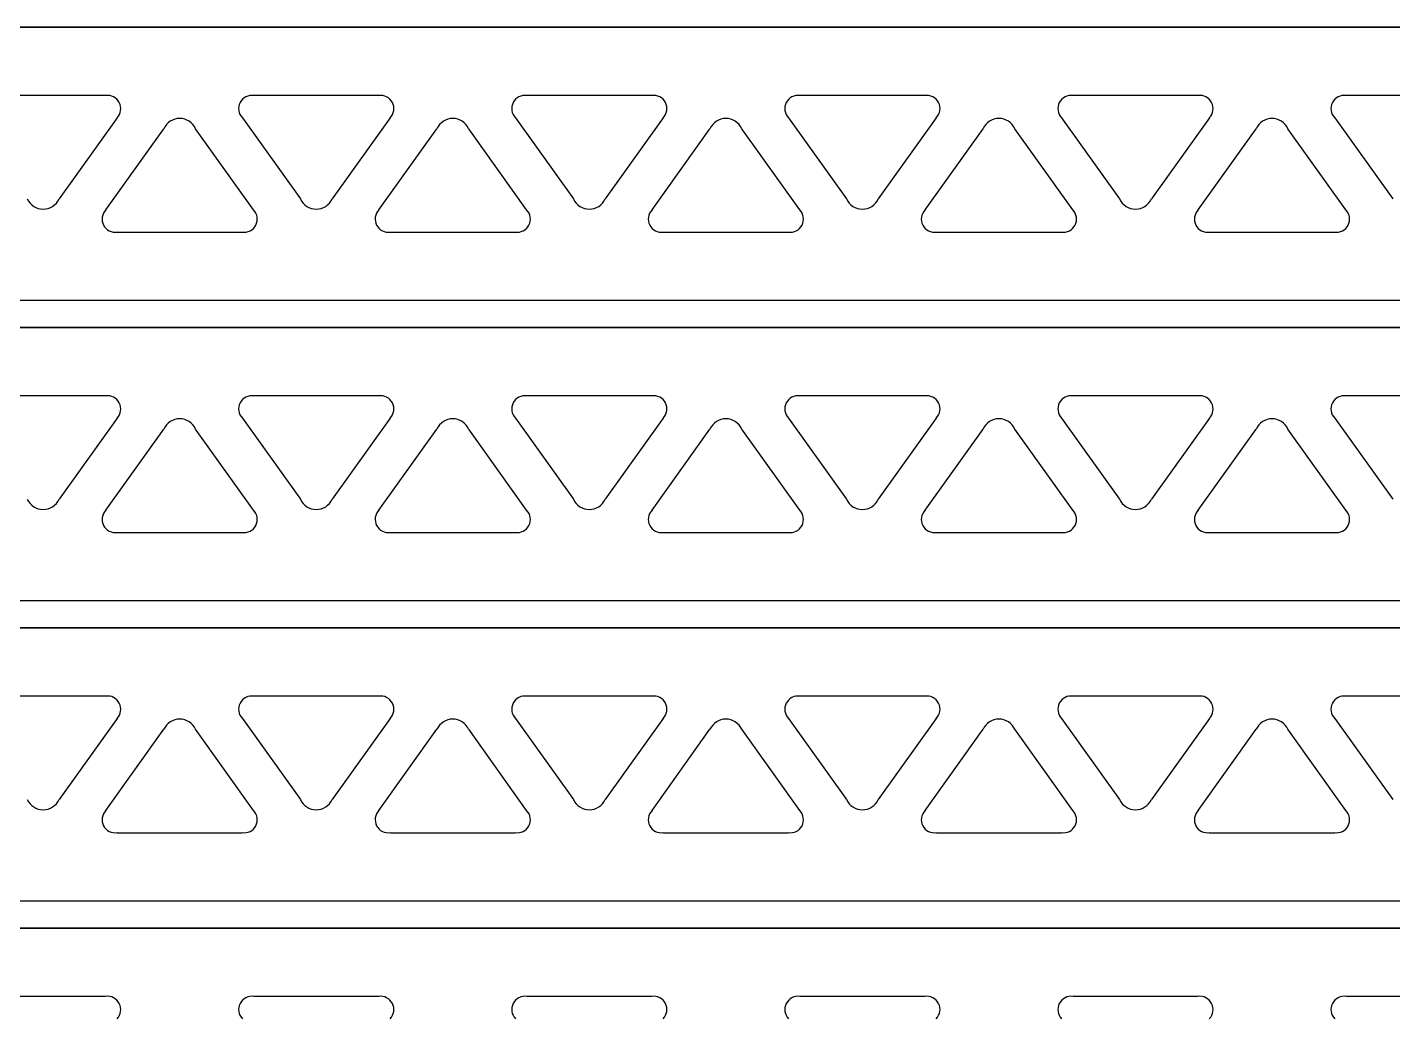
# Model space of a CAD drawing. Header units: inches. Extents: x 0 to 353, y 0 to 82.
# Drawn here: x 263.4 to 313.4, y 39.9 to 76.2 of the extents above; entities that cross this region are included whole.
import ezdxf

# ---------------------------------------------------------------- set-up
doc = ezdxf.new("R2010")
doc.units = ezdxf.units.IN
doc.header["$MEASUREMENT"] = 0

msp = doc.modelspace()

# ---------------------------------------------------------------- linework, layer by layer
for p, q in [((23.937, 76.243), (328.937, 76.243)), ((328.937, 76.243), (23.937, 76.243)), ((23.937, 76.243), (328.937, 76.243)), ((328.937, 76.243), (23.937, 76.243)), ((23.937, 76.243), (328.937, 76.243)), ((328.937, 76.243), (23.937, 76.243)), ((266.223, 73.743), (261.652, 73.743)), ((266.223, 73.743), (261.652, 73.743)), ((266.223, 73.743), (261.652, 73.743)), ((276.223, 73.743), (271.652, 73.743)), ((276.223, 73.743), (271.652, 73.743)), ((276.223, 73.743), (271.652, 73.743)), ((286.223, 73.743), (281.652, 73.743)), ((286.223, 73.743), (281.652, 73.743)), ((286.223, 73.743), (281.652, 73.743)), ((296.223, 73.743), (291.652, 73.743)), ((296.223, 73.743), (291.652, 73.743)), ((296.223, 73.743), (291.652, 73.743)), ((306.223, 73.743), (301.652, 73.743)), ((306.223, 73.743), (301.652, 73.743)), ((306.223, 73.743), (301.652, 73.743)), ((316.223, 73.743), (311.652, 73.743)), ((316.223, 73.743), (311.652, 73.743)), ((316.223, 73.743), (311.652, 73.743)), ((266.642, 72.929), (264.519, 69.957)), ((266.642, 72.929), (264.519, 69.957)), ((266.642, 72.929), (264.519, 69.957)), ((266.233, 69.557), (268.356, 72.529)), ((266.233, 69.557), (268.356, 72.529)), ((266.233, 69.557), (268.356, 72.529)), ((271.642, 69.557), (269.519, 72.529)), ((271.642, 69.557), (269.519, 72.529)), ((271.642, 69.557), (269.519, 72.529)), ((271.233, 72.929), (273.356, 69.957)), ((271.233, 72.929), (273.356, 69.957)), ((271.233, 72.929), (273.356, 69.957)), ((276.642, 72.929), (274.519, 69.957)), ((276.642, 72.929), (274.519, 69.957)), ((276.642, 72.929), (274.519, 69.957)), ((276.233, 69.557), (278.356, 72.529)), ((276.233, 69.557), (278.356, 72.529)), ((276.233, 69.557), (278.356, 72.529)), ((281.642, 69.557), (279.519, 72.529)), ((281.642, 69.557), (279.519, 72.529)), ((281.642, 69.557), (279.519, 72.529)), ((281.233, 72.929), (283.356, 69.957)), ((281.233, 72.929), (283.356, 69.957)), ((281.233, 72.929), (283.356, 69.957)), ((286.642, 72.929), (284.519, 69.957)), ((286.642, 72.929), (284.519, 69.957)), ((286.642, 72.929), (284.519, 69.957)), ((286.233, 69.557), (288.356, 72.529)), ((286.233, 69.557), (288.356, 72.529)), ((286.233, 69.557), (288.356, 72.529)), ((291.642, 69.557), (289.519, 72.529)), ((291.642, 69.557), (289.519, 72.529)), ((291.642, 69.557), (289.519, 72.529)), ((291.233, 72.929), (293.356, 69.957)), ((291.233, 72.929), (293.356, 69.957)), ((291.233, 72.929), (293.356, 69.957)), ((296.642, 72.929), (294.519, 69.957)), ((296.642, 72.929), (294.519, 69.957)), ((296.642, 72.929), (294.519, 69.957)), ((296.233, 69.557), (298.356, 72.529)), ((296.233, 69.557), (298.356, 72.529)), ((296.233, 69.557), (298.356, 72.529)), ((301.642, 69.557), (299.519, 72.529)), ((301.642, 69.557), (299.519, 72.529)), ((301.642, 69.557), (299.519, 72.529)), ((301.233, 72.929), (303.356, 69.957)), ((301.233, 72.929), (303.356, 69.957)), ((301.233, 72.929), (303.356, 69.957)), ((306.642, 72.929), (304.519, 69.957)), ((306.642, 72.929), (304.519, 69.957)), ((306.642, 72.929), (304.519, 69.957)), ((306.233, 69.557), (308.356, 72.529)), ((306.233, 69.557), (308.356, 72.529)), ((306.233, 69.557), (308.356, 72.529)), ((311.642, 69.557), (309.519, 72.529)), ((311.642, 69.557), (309.519, 72.529)), ((311.642, 69.557), (309.519, 72.529)), ((311.233, 72.929), (313.356, 69.957)), ((311.233, 72.929), (313.356, 69.957)), ((311.233, 72.929), (313.356, 69.957)), ((266.652, 68.743), (271.223, 68.743)), ((266.652, 68.743), (271.223, 68.743)), ((266.652, 68.743), (271.223, 68.743)), ((276.652, 68.743), (281.223, 68.743)), ((276.652, 68.743), (281.223, 68.743)), ((276.652, 68.743), (281.223, 68.743)), ((286.652, 68.743), (291.223, 68.743)), ((286.652, 68.743), (291.223, 68.743)), ((286.652, 68.743), (291.223, 68.743)), ((296.652, 68.743), (301.223, 68.743)), ((296.652, 68.743), (301.223, 68.743)), ((296.652, 68.743), (301.223, 68.743)), ((306.652, 68.743), (311.223, 68.743)), ((306.652, 68.743), (311.223, 68.743)), ((306.652, 68.743), (311.223, 68.743)), ((178.287, 66.243), (328.937, 66.243)), ((178.287, 66.243), (328.937, 66.243)), ((178.287, 66.243), (328.937, 66.243)), ((23.937, 65.243), (328.937, 65.243)), ((328.937, 65.243), (23.937, 65.243)), ((23.937, 65.243), (328.937, 65.243)), ((328.937, 65.243), (23.937, 65.243)), ((23.937, 65.243), (328.937, 65.243)), ((328.937, 65.243), (23.937, 65.243)), ((266.223, 62.743), (261.652, 62.743)), ((266.223, 62.743), (261.652, 62.743)), ((266.223, 62.743), (261.652, 62.743)), ((276.223, 62.743), (271.652, 62.743)), ((276.223, 62.743), (271.652, 62.743)), ((276.223, 62.743), (271.652, 62.743)), ((286.223, 62.743), (281.652, 62.743)), ((286.223, 62.743), (281.652, 62.743)), ((286.223, 62.743), (281.652, 62.743)), ((296.223, 62.743), (291.652, 62.743)), ((296.223, 62.743), (291.652, 62.743)), ((296.223, 62.743), (291.652, 62.743)), ((306.223, 62.743), (301.652, 62.743)), ((306.223, 62.743), (301.652, 62.743)), ((306.223, 62.743), (301.652, 62.743)), ((316.223, 62.743), (311.652, 62.743)), ((316.223, 62.743), (311.652, 62.743)), ((316.223, 62.743), (311.652, 62.743)), ((266.642, 61.929), (264.519, 58.957)), ((266.642, 61.929), (264.519, 58.957)), ((266.642, 61.929), (264.519, 58.957)), ((266.233, 58.557), (268.356, 61.529)), ((266.233, 58.557), (268.356, 61.529)), ((266.233, 58.557), (268.356, 61.529)), ((271.642, 58.557), (269.519, 61.529)), ((271.642, 58.557), (269.519, 61.529)), ((271.642, 58.557), (269.519, 61.529)), ((271.233, 61.929), (273.356, 58.957)), ((271.233, 61.929), (273.356, 58.957)), ((271.233, 61.929), (273.356, 58.957)), ((276.642, 61.929), (274.519, 58.957)), ((276.642, 61.929), (274.519, 58.957)), ((276.642, 61.929), (274.519, 58.957)), ((276.233, 58.557), (278.356, 61.529)), ((276.233, 58.557), (278.356, 61.529)), ((276.233, 58.557), (278.356, 61.529)), ((281.642, 58.557), (279.519, 61.529)), ((281.642, 58.557), (279.519, 61.529)), ((281.642, 58.557), (279.519, 61.529)), ((281.233, 61.929), (283.356, 58.957)), ((281.233, 61.929), (283.356, 58.957)), ((281.233, 61.929), (283.356, 58.957)), ((286.642, 61.929), (284.519, 58.957)), ((286.642, 61.929), (284.519, 58.957)), ((286.642, 61.929), (284.519, 58.957)), ((286.233, 58.557), (288.356, 61.529)), ((286.233, 58.557), (288.356, 61.529)), ((286.233, 58.557), (288.356, 61.529)), ((291.642, 58.557), (289.519, 61.529)), ((291.642, 58.557), (289.519, 61.529)), ((291.642, 58.557), (289.519, 61.529)), ((291.233, 61.929), (293.356, 58.957)), ((291.233, 61.929), (293.356, 58.957)), ((291.233, 61.929), (293.356, 58.957)), ((296.642, 61.929), (294.519, 58.957)), ((296.642, 61.929), (294.519, 58.957)), ((296.642, 61.929), (294.519, 58.957)), ((296.233, 58.557), (298.356, 61.529)), ((296.233, 58.557), (298.356, 61.529)), ((296.233, 58.557), (298.356, 61.529)), ((301.642, 58.557), (299.519, 61.529)), ((301.642, 58.557), (299.519, 61.529)), ((301.642, 58.557), (299.519, 61.529)), ((301.233, 61.929), (303.356, 58.957)), ((301.233, 61.929), (303.356, 58.957)), ((301.233, 61.929), (303.356, 58.957)), ((306.642, 61.929), (304.519, 58.957)), ((306.642, 61.929), (304.519, 58.957)), ((306.642, 61.929), (304.519, 58.957)), ((306.233, 58.557), (308.356, 61.529)), ((306.233, 58.557), (308.356, 61.529)), ((306.233, 58.557), (308.356, 61.529)), ((311.642, 58.557), (309.519, 61.529)), ((311.642, 58.557), (309.519, 61.529)), ((311.642, 58.557), (309.519, 61.529)), ((311.233, 61.929), (313.356, 58.957)), ((311.233, 61.929), (313.356, 58.957)), ((311.233, 61.929), (313.356, 58.957)), ((266.652, 57.743), (271.223, 57.743)), ((266.652, 57.743), (271.223, 57.743)), ((266.652, 57.743), (271.223, 57.743)), ((276.652, 57.743), (281.223, 57.743)), ((276.652, 57.743), (281.223, 57.743)), ((276.652, 57.743), (281.223, 57.743)), ((286.652, 57.743), (291.223, 57.743)), ((286.652, 57.743), (291.223, 57.743)), ((286.652, 57.743), (291.223, 57.743)), ((296.652, 57.743), (301.223, 57.743)), ((296.652, 57.743), (301.223, 57.743)), ((296.652, 57.743), (301.223, 57.743)), ((306.652, 57.743), (311.223, 57.743)), ((306.652, 57.743), (311.223, 57.743)), ((306.652, 57.743), (311.223, 57.743)), ((178.287, 55.243), (328.937, 55.243)), ((178.287, 55.243), (328.937, 55.243)), ((178.287, 55.243), (328.937, 55.243)), ((23.937, 54.243), (328.937, 54.243)), ((328.937, 54.243), (23.937, 54.243)), ((23.937, 54.243), (328.937, 54.243)), ((328.937, 54.243), (23.937, 54.243)), ((23.937, 54.243), (328.937, 54.243)), ((328.937, 54.243), (23.937, 54.243)), ((266.223, 51.743), (261.652, 51.743)), ((266.223, 51.743), (261.652, 51.743)), ((266.223, 51.743), (261.652, 51.743)), ((276.223, 51.743), (271.652, 51.743)), ((276.223, 51.743), (271.652, 51.743)), ((276.223, 51.743), (271.652, 51.743)), ((286.223, 51.743), (281.652, 51.743)), ((286.223, 51.743), (281.652, 51.743)), ((286.223, 51.743), (281.652, 51.743)), ((296.223, 51.743), (291.652, 51.743)), ((296.223, 51.743), (291.652, 51.743)), ((296.223, 51.743), (291.652, 51.743)), ((306.223, 51.743), (301.652, 51.743)), ((306.223, 51.743), (301.652, 51.743)), ((306.223, 51.743), (301.652, 51.743)), ((316.223, 51.743), (311.652, 51.743)), ((316.223, 51.743), (311.652, 51.743)), ((316.223, 51.743), (311.652, 51.743)), ((266.642, 50.929), (264.519, 47.957)), ((266.642, 50.929), (264.519, 47.957)), ((266.642, 50.929), (264.519, 47.957)), ((266.233, 47.557), (268.356, 50.529)), ((266.233, 47.557), (268.356, 50.529)), ((266.233, 47.557), (268.356, 50.529)), ((271.642, 47.557), (269.519, 50.529)), ((271.642, 47.557), (269.519, 50.529)), ((271.642, 47.557), (269.519, 50.529)), ((271.233, 50.929), (273.356, 47.957)), ((271.233, 50.929), (273.356, 47.957)), ((271.233, 50.929), (273.356, 47.957)), ((276.642, 50.929), (274.519, 47.957)), ((276.642, 50.929), (274.519, 47.957)), ((276.642, 50.929), (274.519, 47.957)), ((276.233, 47.557), (278.356, 50.529)), ((276.233, 47.557), (278.356, 50.529)), ((276.233, 47.557), (278.356, 50.529)), ((281.642, 47.557), (279.519, 50.529)), ((281.642, 47.557), (279.519, 50.529)), ((281.642, 47.557), (279.519, 50.529)), ((281.233, 50.929), (283.356, 47.957)), ((281.233, 50.929), (283.356, 47.957)), ((281.233, 50.929), (283.356, 47.957)), ((286.642, 50.929), (284.519, 47.957)), ((286.642, 50.929), (284.519, 47.957)), ((286.642, 50.929), (284.519, 47.957)), ((286.233, 47.557), (288.356, 50.529)), ((286.233, 47.557), (288.356, 50.529)), ((286.233, 47.557), (288.356, 50.529)), ((291.642, 47.557), (289.519, 50.529)), ((291.642, 47.557), (289.519, 50.529)), ((291.642, 47.557), (289.519, 50.529)), ((291.233, 50.929), (293.356, 47.957)), ((291.233, 50.929), (293.356, 47.957)), ((291.233, 50.929), (293.356, 47.957)), ((296.642, 50.929), (294.519, 47.957)), ((296.642, 50.929), (294.519, 47.957)), ((296.642, 50.929), (294.519, 47.957)), ((296.233, 47.557), (298.356, 50.529)), ((296.233, 47.557), (298.356, 50.529)), ((296.233, 47.557), (298.356, 50.529)), ((301.642, 47.557), (299.519, 50.529)), ((301.642, 47.557), (299.519, 50.529)), ((301.642, 47.557), (299.519, 50.529)), ((301.233, 50.929), (303.356, 47.957)), ((301.233, 50.929), (303.356, 47.957)), ((301.233, 50.929), (303.356, 47.957)), ((306.642, 50.929), (304.519, 47.957)), ((306.642, 50.929), (304.519, 47.957)), ((306.642, 50.929), (304.519, 47.957)), ((306.233, 47.557), (308.356, 50.529)), ((306.233, 47.557), (308.356, 50.529)), ((306.233, 47.557), (308.356, 50.529)), ((311.642, 47.557), (309.519, 50.529)), ((311.642, 47.557), (309.519, 50.529)), ((311.642, 47.557), (309.519, 50.529)), ((311.233, 50.929), (313.356, 47.957)), ((311.233, 50.929), (313.356, 47.957)), ((311.233, 50.929), (313.356, 47.957)), ((266.652, 46.743), (271.223, 46.743)), ((266.652, 46.743), (271.223, 46.743)), ((266.652, 46.743), (271.223, 46.743)), ((276.652, 46.743), (281.223, 46.743)), ((276.652, 46.743), (281.223, 46.743)), ((276.652, 46.743), (281.223, 46.743)), ((286.652, 46.743), (291.223, 46.743)), ((286.652, 46.743), (291.223, 46.743)), ((286.652, 46.743), (291.223, 46.743)), ((296.652, 46.743), (301.223, 46.743)), ((296.652, 46.743), (301.223, 46.743)), ((296.652, 46.743), (301.223, 46.743)), ((306.652, 46.743), (311.223, 46.743)), ((306.652, 46.743), (311.223, 46.743)), ((306.652, 46.743), (311.223, 46.743)), ((178.287, 44.243), (328.937, 44.243)), ((178.287, 44.243), (328.937, 44.243)), ((178.287, 44.243), (328.937, 44.243)), ((23.937, 43.243), (328.937, 43.243)), ((328.937, 43.243), (23.937, 43.243)), ((23.937, 43.243), (328.937, 43.243)), ((328.937, 43.243), (23.937, 43.243)), ((23.937, 43.243), (328.937, 43.243)), ((328.937, 43.243), (23.937, 43.243)), ((266.223, 40.743), (261.652, 40.743)), ((266.223, 40.743), (261.652, 40.743)), ((266.223, 40.743), (261.652, 40.743)), ((276.223, 40.743), (271.652, 40.743)), ((276.223, 40.743), (271.652, 40.743)), ((276.223, 40.743), (271.652, 40.743)), ((286.223, 40.743), (281.652, 40.743)), ((286.223, 40.743), (281.652, 40.743)), ((286.223, 40.743), (281.652, 40.743)), ((296.223, 40.743), (291.652, 40.743)), ((296.223, 40.743), (291.652, 40.743)), ((296.223, 40.743), (291.652, 40.743)), ((306.223, 40.743), (301.652, 40.743)), ((306.223, 40.743), (301.652, 40.743)), ((306.223, 40.743), (301.652, 40.743)), ((316.223, 40.743), (311.652, 40.743)), ((316.223, 40.743), (311.652, 40.743)), ((316.223, 40.743), (311.652, 40.743))]:
    msp.add_line(p, q)
for centre, radius, start, end in [((266.297, 73.267), 0.482, 315.5959, 98.8664), ((266.297, 73.267), 0.482, 315.5959, 98.8664), ((266.297, 73.267), 0.482, 315.5959, 98.8664), ((271.577, 73.267), 0.482, 81.1336, 224.4041), ((271.577, 73.267), 0.482, 81.1336, 224.4041), ((271.577, 73.267), 0.482, 81.1336, 224.4041), ((276.297, 73.267), 0.482, 315.5959, 98.8664), ((276.297, 73.267), 0.482, 315.5959, 98.8664), ((276.297, 73.267), 0.482, 315.5959, 98.8664), ((281.577, 73.267), 0.482, 81.1336, 224.4041), ((281.577, 73.267), 0.482, 81.1336, 224.4041), ((281.577, 73.267), 0.482, 81.1336, 224.4041), ((286.297, 73.267), 0.482, 315.5959, 98.8664), ((286.297, 73.267), 0.482, 315.5959, 98.8664), ((286.297, 73.267), 0.482, 315.5959, 98.8664), ((291.577, 73.267), 0.482, 81.1336, 224.4041), ((291.577, 73.267), 0.482, 81.1336, 224.4041), ((291.577, 73.267), 0.482, 81.1336, 224.4041), ((296.297, 73.267), 0.482, 315.5959, 98.8664), ((296.297, 73.267), 0.482, 315.5959, 98.8664), ((296.297, 73.267), 0.482, 315.5959, 98.8664), ((301.577, 73.267), 0.482, 81.1336, 224.4041), ((301.577, 73.267), 0.482, 81.1336, 224.4041), ((301.577, 73.267), 0.482, 81.1336, 224.4041), ((306.297, 73.267), 0.482, 315.5959, 98.8664), ((306.297, 73.267), 0.482, 315.5959, 98.8664), ((306.297, 73.267), 0.482, 315.5959, 98.8664), ((311.577, 73.267), 0.482, 81.1336, 224.4041), ((311.577, 73.267), 0.482, 81.1336, 224.4041), ((311.577, 73.267), 0.482, 81.1336, 224.4041), ((268.937, 72.266), 0.638, 24.3419, 155.6581), ((268.937, 72.266), 0.638, 24.3419, 155.6581), ((268.937, 72.266), 0.638, 24.3419, 155.6581), ((278.937, 72.266), 0.638, 24.3419, 155.6581), ((278.937, 72.266), 0.638, 24.3419, 155.6581), ((278.937, 72.266), 0.638, 24.3419, 155.6581), ((288.937, 72.266), 0.638, 24.3419, 155.6581), ((288.937, 72.266), 0.638, 24.3419, 155.6581), ((288.937, 72.266), 0.638, 24.3419, 155.6581), ((298.937, 72.266), 0.638, 24.3419, 155.6581), ((298.937, 72.266), 0.638, 24.3419, 155.6581), ((298.937, 72.266), 0.638, 24.3419, 155.6581), ((308.937, 72.266), 0.638, 24.3419, 155.6581), ((308.937, 72.266), 0.638, 24.3419, 155.6581), ((308.937, 72.266), 0.638, 24.3419, 155.6581), ((263.937, 70.22), 0.638, 204.3419, 335.6581), ((263.937, 70.22), 0.638, 204.3419, 335.6581), ((263.937, 70.22), 0.638, 204.3419, 335.6581), ((266.577, 69.22), 0.482, 135.5959, 278.8664), ((266.577, 69.22), 0.482, 135.5959, 278.8664), ((266.577, 69.22), 0.482, 135.5959, 278.8664), ((271.297, 69.22), 0.482, 261.1336, 44.4041), ((271.297, 69.22), 0.482, 261.1336, 44.4041), ((271.297, 69.22), 0.482, 261.1336, 44.4041), ((273.937, 70.22), 0.638, 204.3419, 335.6581), ((273.937, 70.22), 0.638, 204.3419, 335.6581), ((273.937, 70.22), 0.638, 204.3419, 335.6581), ((276.577, 69.22), 0.482, 135.5959, 278.8664), ((276.577, 69.22), 0.482, 135.5959, 278.8664), ((276.577, 69.22), 0.482, 135.5959, 278.8664), ((281.297, 69.22), 0.482, 261.1336, 44.4041), ((281.297, 69.22), 0.482, 261.1336, 44.4041), ((281.297, 69.22), 0.482, 261.1336, 44.4041), ((283.937, 70.22), 0.638, 204.3419, 335.6581), ((283.937, 70.22), 0.638, 204.3419, 335.6581), ((283.937, 70.22), 0.638, 204.3419, 335.6581), ((286.577, 69.22), 0.482, 135.5959, 278.8664), ((286.577, 69.22), 0.482, 135.5959, 278.8664), ((286.577, 69.22), 0.482, 135.5959, 278.8664), ((291.297, 69.22), 0.482, 261.1336, 44.4041), ((291.297, 69.22), 0.482, 261.1336, 44.4041), ((291.297, 69.22), 0.482, 261.1336, 44.4041), ((293.937, 70.22), 0.638, 204.3419, 335.6581), ((293.937, 70.22), 0.638, 204.3419, 335.6581), ((293.937, 70.22), 0.638, 204.3419, 335.6581), ((296.577, 69.22), 0.482, 135.5959, 278.8664), ((296.577, 69.22), 0.482, 135.5959, 278.8664), ((296.577, 69.22), 0.482, 135.5959, 278.8664), ((301.297, 69.22), 0.482, 261.1336, 44.4041), ((301.297, 69.22), 0.482, 261.1336, 44.4041), ((301.297, 69.22), 0.482, 261.1336, 44.4041), ((303.937, 70.22), 0.638, 204.3419, 335.6581), ((303.937, 70.22), 0.638, 204.3419, 335.6581), ((303.937, 70.22), 0.638, 204.3419, 335.6581), ((306.577, 69.22), 0.482, 135.5959, 278.8664), ((306.577, 69.22), 0.482, 135.5959, 278.8664), ((306.577, 69.22), 0.482, 135.5959, 278.8664), ((311.297, 69.22), 0.482, 261.1336, 44.4041), ((311.297, 69.22), 0.482, 261.1336, 44.4041), ((311.297, 69.22), 0.482, 261.1336, 44.4041), ((266.297, 62.267), 0.482, 315.5959, 98.8664), ((266.297, 62.267), 0.482, 315.5959, 98.8664), ((266.297, 62.267), 0.482, 315.5959, 98.8664), ((271.577, 62.267), 0.482, 81.1336, 224.4041), ((271.577, 62.267), 0.482, 81.1336, 224.4041), ((271.577, 62.267), 0.482, 81.1336, 224.4041), ((276.297, 62.267), 0.482, 315.5959, 98.8664), ((276.297, 62.267), 0.482, 315.5959, 98.8664), ((276.297, 62.267), 0.482, 315.5959, 98.8664), ((281.577, 62.267), 0.482, 81.1336, 224.4041), ((281.577, 62.267), 0.482, 81.1336, 224.4041), ((281.577, 62.267), 0.482, 81.1336, 224.4041), ((286.297, 62.267), 0.482, 315.5959, 98.8664), ((286.297, 62.267), 0.482, 315.5959, 98.8664), ((286.297, 62.267), 0.482, 315.5959, 98.8664), ((291.577, 62.267), 0.482, 81.1336, 224.4041), ((291.577, 62.267), 0.482, 81.1336, 224.4041), ((291.577, 62.267), 0.482, 81.1336, 224.4041), ((296.297, 62.267), 0.482, 315.5959, 98.8664), ((296.297, 62.267), 0.482, 315.5959, 98.8664), ((296.297, 62.267), 0.482, 315.5959, 98.8664), ((301.577, 62.267), 0.482, 81.1336, 224.4041), ((301.577, 62.267), 0.482, 81.1336, 224.4041), ((301.577, 62.267), 0.482, 81.1336, 224.4041), ((306.297, 62.267), 0.482, 315.5959, 98.8664), ((306.297, 62.267), 0.482, 315.5959, 98.8664), ((306.297, 62.267), 0.482, 315.5959, 98.8664), ((311.577, 62.267), 0.482, 81.1336, 224.4041), ((311.577, 62.267), 0.482, 81.1336, 224.4041), ((311.577, 62.267), 0.482, 81.1336, 224.4041), ((268.937, 61.266), 0.638, 24.3419, 155.6581), ((268.937, 61.266), 0.638, 24.3419, 155.6581), ((268.937, 61.266), 0.638, 24.3419, 155.6581), ((278.937, 61.266), 0.638, 24.3419, 155.6581), ((278.937, 61.266), 0.638, 24.3419, 155.6581), ((278.937, 61.266), 0.638, 24.3419, 155.6581), ((288.937, 61.266), 0.638, 24.3419, 155.6581), ((288.937, 61.266), 0.638, 24.3419, 155.6581), ((288.937, 61.266), 0.638, 24.3419, 155.6581), ((298.937, 61.266), 0.638, 24.3419, 155.6581), ((298.937, 61.266), 0.638, 24.3419, 155.6581), ((298.937, 61.266), 0.638, 24.3419, 155.6581), ((308.937, 61.266), 0.638, 24.3419, 155.6581), ((308.937, 61.266), 0.638, 24.3419, 155.6581), ((308.937, 61.266), 0.638, 24.3419, 155.6581), ((263.937, 59.22), 0.638, 204.3419, 335.6581), ((263.937, 59.22), 0.638, 204.3419, 335.6581), ((263.937, 59.22), 0.638, 204.3419, 335.6581), ((266.577, 58.22), 0.482, 135.5959, 278.8664), ((266.577, 58.22), 0.482, 135.5959, 278.8664), ((266.577, 58.22), 0.482, 135.5959, 278.8664), ((271.297, 58.22), 0.482, 261.1336, 44.4041), ((271.297, 58.22), 0.482, 261.1336, 44.4041), ((271.297, 58.22), 0.482, 261.1336, 44.4041), ((273.937, 59.22), 0.638, 204.3419, 335.6581), ((273.937, 59.22), 0.638, 204.3419, 335.6581), ((273.937, 59.22), 0.638, 204.3419, 335.6581), ((276.577, 58.22), 0.482, 135.5959, 278.8664), ((276.577, 58.22), 0.482, 135.5959, 278.8664), ((276.577, 58.22), 0.482, 135.5959, 278.8664), ((281.297, 58.22), 0.482, 261.1336, 44.4041), ((281.297, 58.22), 0.482, 261.1336, 44.4041), ((281.297, 58.22), 0.482, 261.1336, 44.4041), ((283.937, 59.22), 0.638, 204.3419, 335.6581), ((283.937, 59.22), 0.638, 204.3419, 335.6581), ((283.937, 59.22), 0.638, 204.3419, 335.6581), ((286.577, 58.22), 0.482, 135.5959, 278.8664), ((286.577, 58.22), 0.482, 135.5959, 278.8664), ((286.577, 58.22), 0.482, 135.5959, 278.8664), ((291.297, 58.22), 0.482, 261.1336, 44.4041), ((291.297, 58.22), 0.482, 261.1336, 44.4041), ((291.297, 58.22), 0.482, 261.1336, 44.4041), ((293.937, 59.22), 0.638, 204.3419, 335.6581), ((293.937, 59.22), 0.638, 204.3419, 335.6581), ((293.937, 59.22), 0.638, 204.3419, 335.6581), ((296.577, 58.22), 0.482, 135.5959, 278.8664), ((296.577, 58.22), 0.482, 135.5959, 278.8664), ((296.577, 58.22), 0.482, 135.5959, 278.8664), ((301.297, 58.22), 0.482, 261.1336, 44.4041), ((301.297, 58.22), 0.482, 261.1336, 44.4041), ((301.297, 58.22), 0.482, 261.1336, 44.4041), ((303.937, 59.22), 0.638, 204.3419, 335.6581), ((303.937, 59.22), 0.638, 204.3419, 335.6581), ((303.937, 59.22), 0.638, 204.3419, 335.6581), ((306.577, 58.22), 0.482, 135.5959, 278.8664), ((306.577, 58.22), 0.482, 135.5959, 278.8664), ((306.577, 58.22), 0.482, 135.5959, 278.8664), ((311.297, 58.22), 0.482, 261.1336, 44.4041), ((311.297, 58.22), 0.482, 261.1336, 44.4041), ((311.297, 58.22), 0.482, 261.1336, 44.4041), ((266.297, 51.267), 0.482, 315.5959, 98.8664), ((266.297, 51.267), 0.482, 315.5959, 98.8664), ((266.297, 51.267), 0.482, 315.5959, 98.8664), ((271.577, 51.267), 0.482, 81.1336, 224.4041), ((271.577, 51.267), 0.482, 81.1336, 224.4041), ((271.577, 51.267), 0.482, 81.1336, 224.4041), ((276.297, 51.267), 0.482, 315.5959, 98.8664), ((276.297, 51.267), 0.482, 315.5959, 98.8664), ((276.297, 51.267), 0.482, 315.5959, 98.8664), ((281.577, 51.267), 0.482, 81.1336, 224.4041), ((281.577, 51.267), 0.482, 81.1336, 224.4041), ((281.577, 51.267), 0.482, 81.1336, 224.4041), ((286.297, 51.267), 0.482, 315.5959, 98.8664), ((286.297, 51.267), 0.482, 315.5959, 98.8664), ((286.297, 51.267), 0.482, 315.5959, 98.8664), ((291.577, 51.267), 0.482, 81.1336, 224.4041), ((291.577, 51.267), 0.482, 81.1336, 224.4041), ((291.577, 51.267), 0.482, 81.1336, 224.4041), ((296.297, 51.267), 0.482, 315.5959, 98.8664), ((296.297, 51.267), 0.482, 315.5959, 98.8664), ((296.297, 51.267), 0.482, 315.5959, 98.8664), ((301.577, 51.267), 0.482, 81.1336, 224.4041), ((301.577, 51.267), 0.482, 81.1336, 224.4041), ((301.577, 51.267), 0.482, 81.1336, 224.4041), ((306.297, 51.267), 0.482, 315.5959, 98.8664), ((306.297, 51.267), 0.482, 315.5959, 98.8664), ((306.297, 51.267), 0.482, 315.5959, 98.8664), ((311.577, 51.267), 0.482, 81.1336, 224.4041), ((311.577, 51.267), 0.482, 81.1336, 224.4041), ((311.577, 51.267), 0.482, 81.1336, 224.4041), ((268.937, 50.266), 0.638, 24.3419, 155.6581), ((268.937, 50.266), 0.638, 24.3419, 155.6581), ((268.937, 50.266), 0.638, 24.3419, 155.6581), ((278.937, 50.266), 0.638, 24.3419, 155.6581), ((278.937, 50.266), 0.638, 24.3419, 155.6581), ((278.937, 50.266), 0.638, 24.3419, 155.6581), ((288.937, 50.266), 0.638, 24.3419, 155.6581), ((288.937, 50.266), 0.638, 24.3419, 155.6581), ((288.937, 50.266), 0.638, 24.3419, 155.6581), ((298.937, 50.266), 0.638, 24.3419, 155.6581), ((298.937, 50.266), 0.638, 24.3419, 155.6581), ((298.937, 50.266), 0.638, 24.3419, 155.6581), ((308.937, 50.266), 0.638, 24.3419, 155.6581), ((308.937, 50.266), 0.638, 24.3419, 155.6581), ((308.937, 50.266), 0.638, 24.3419, 155.6581), ((263.937, 48.22), 0.638, 204.3419, 335.6581), ((263.937, 48.22), 0.638, 204.3419, 335.6581), ((263.937, 48.22), 0.638, 204.3419, 335.6581), ((266.577, 47.22), 0.482, 135.5959, 278.8664), ((266.577, 47.22), 0.482, 135.5959, 278.8664), ((266.577, 47.22), 0.482, 135.5959, 278.8664), ((271.297, 47.22), 0.482, 261.1336, 44.4041), ((271.297, 47.22), 0.482, 261.1336, 44.4041), ((271.297, 47.22), 0.482, 261.1336, 44.4041), ((273.937, 48.22), 0.638, 204.3419, 335.6581), ((273.937, 48.22), 0.638, 204.3419, 335.6581), ((273.937, 48.22), 0.638, 204.3419, 335.6581), ((276.577, 47.22), 0.482, 135.5959, 278.8664), ((276.577, 47.22), 0.482, 135.5959, 278.8664), ((276.577, 47.22), 0.482, 135.5959, 278.8664), ((281.297, 47.22), 0.482, 261.1336, 44.4041), ((281.297, 47.22), 0.482, 261.1336, 44.4041), ((281.297, 47.22), 0.482, 261.1336, 44.4041), ((283.937, 48.22), 0.638, 204.3419, 335.6581), ((283.937, 48.22), 0.638, 204.3419, 335.6581), ((283.937, 48.22), 0.638, 204.3419, 335.6581), ((286.577, 47.22), 0.482, 135.5959, 278.8664), ((286.577, 47.22), 0.482, 135.5959, 278.8664), ((286.577, 47.22), 0.482, 135.5959, 278.8664), ((291.297, 47.22), 0.482, 261.1336, 44.4041), ((291.297, 47.22), 0.482, 261.1336, 44.4041), ((291.297, 47.22), 0.482, 261.1336, 44.4041), ((293.937, 48.22), 0.638, 204.3419, 335.6581), ((293.937, 48.22), 0.638, 204.3419, 335.6581), ((293.937, 48.22), 0.638, 204.3419, 335.6581), ((296.577, 47.22), 0.482, 135.5959, 278.8664), ((296.577, 47.22), 0.482, 135.5959, 278.8664), ((296.577, 47.22), 0.482, 135.5959, 278.8664), ((301.297, 47.22), 0.482, 261.1336, 44.4041), ((301.297, 47.22), 0.482, 261.1336, 44.4041), ((301.297, 47.22), 0.482, 261.1336, 44.4041), ((303.937, 48.22), 0.638, 204.3419, 335.6581), ((303.937, 48.22), 0.638, 204.3419, 335.6581), ((303.937, 48.22), 0.638, 204.3419, 335.6581), ((306.577, 47.22), 0.482, 135.5959, 278.8664), ((306.577, 47.22), 0.482, 135.5959, 278.8664), ((306.577, 47.22), 0.482, 135.5959, 278.8664), ((311.297, 47.22), 0.482, 261.1336, 44.4041), ((311.297, 47.22), 0.482, 261.1336, 44.4041), ((311.297, 47.22), 0.482, 261.1336, 44.4041), ((266.297, 40.267), 0.482, 315.5959, 98.8664), ((266.297, 40.267), 0.482, 315.5959, 98.8664), ((266.297, 40.267), 0.482, 315.5959, 98.8664), ((271.577, 40.267), 0.482, 81.1336, 224.4041), ((271.577, 40.267), 0.482, 81.1336, 224.4041), ((271.577, 40.267), 0.482, 81.1336, 224.4041), ((276.297, 40.267), 0.482, 315.5959, 98.8664), ((276.297, 40.267), 0.482, 315.5959, 98.8664), ((276.297, 40.267), 0.482, 315.5959, 98.8664), ((281.577, 40.267), 0.482, 81.1336, 224.4041), ((281.577, 40.267), 0.482, 81.1336, 224.4041), ((281.577, 40.267), 0.482, 81.1336, 224.4041), ((286.297, 40.267), 0.482, 315.5959, 98.8664), ((286.297, 40.267), 0.482, 315.5959, 98.8664), ((286.297, 40.267), 0.482, 315.5959, 98.8664), ((291.577, 40.267), 0.482, 81.1336, 224.4041), ((291.577, 40.267), 0.482, 81.1336, 224.4041), ((291.577, 40.267), 0.482, 81.1336, 224.4041), ((296.297, 40.267), 0.482, 315.5959, 98.8664), ((296.297, 40.267), 0.482, 315.5959, 98.8664), ((296.297, 40.267), 0.482, 315.5959, 98.8664), ((301.577, 40.267), 0.482, 81.1336, 224.4041), ((301.577, 40.267), 0.482, 81.1336, 224.4041), ((301.577, 40.267), 0.482, 81.1336, 224.4041), ((306.297, 40.267), 0.482, 315.5959, 98.8664), ((306.297, 40.267), 0.482, 315.5959, 98.8664), ((306.297, 40.267), 0.482, 315.5959, 98.8664), ((311.577, 40.267), 0.482, 81.1336, 224.4041), ((311.577, 40.267), 0.482, 81.1336, 224.4041), ((311.577, 40.267), 0.482, 81.1336, 224.4041)]:
    msp.add_arc(centre, radius, start, end)

doc.saveas('drawing.dxf')
